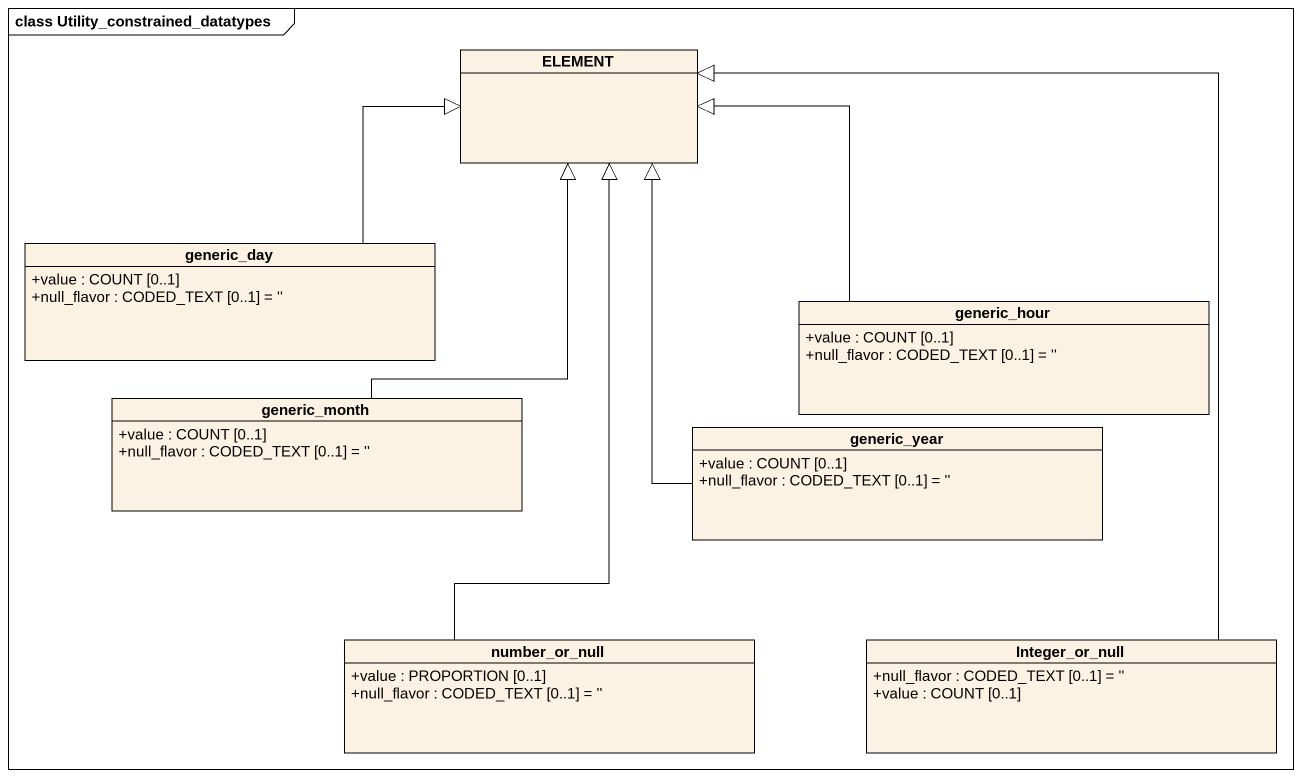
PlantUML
@startuml
mainframe class Utility_constrained_datatypes
hide circle
hide empty members
skinparam classAttributeIconSize 0
class ELEMENT
class generic_day {
  +value : COUNT [0..1]
  +null_flavor : CODED_TEXT [0..1] = ''
}
class generic_hour {
  +value : COUNT [0..1]
  +null_flavor : CODED_TEXT [0..1] = ''
}
class generic_month {
  +value : COUNT [0..1]
  +null_flavor : CODED_TEXT [0..1] = ''
}
class generic_year {
  +value : COUNT [0..1]
  +null_flavor : CODED_TEXT [0..1] = ''
}
class number_or_null {
  +value : PROPORTION [0..1]
  +null_flavor : CODED_TEXT [0..1] = ''
}
class Integer_or_null {
  +null_flavor : CODED_TEXT [0..1] = ''
  +value : COUNT [0..1]
}
generic_day -right-|> ELEMENT
generic_hour -left-|> ELEMENT
generic_month -up-|> ELEMENT
generic_year -up-|> ELEMENT
number_or_null -up-|> ELEMENT
Integer_or_null -up-|> ELEMENT
@enduml
